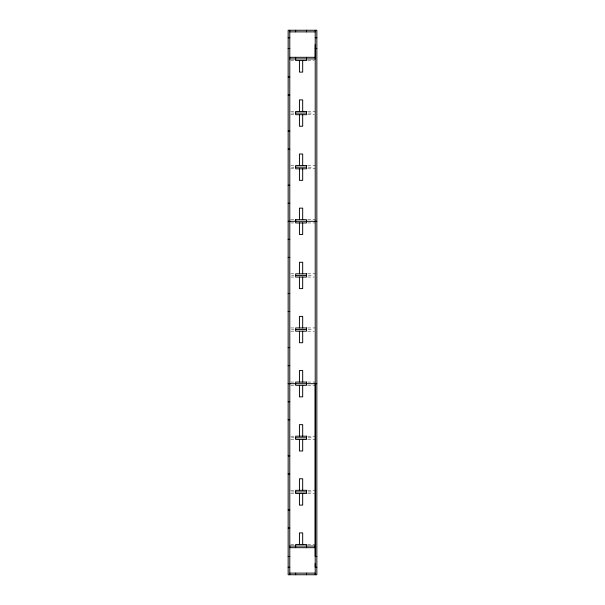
<?xml version="1.0" encoding="UTF-8"?>
<svg xmlns="http://www.w3.org/2000/svg" width="605" height="605" viewBox="0 0 605 605"><rect width="100%" height="100%" fill="white"/><g stroke="black" fill="none" stroke-linecap="round" stroke-linejoin="round"><path stroke-width="0.45" stroke-dasharray="3.02 2.27" d="M290.725 60.56L294.491 60.56M307.68 60.56L314.275 60.56M290.718 111.441L294.491 111.441M307.68 111.441L315.22 111.441M291.459 113.059L293.97 113.059M308.217 113.059L313.473 113.059M290.725 114.685L294.491 114.685M307.68 114.685L314.275 114.685M290.718 165.566L294.491 165.566M307.68 165.566L315.22 165.566M291.459 167.184L293.97 167.184M308.217 167.184L313.473 167.184M290.725 168.81L294.491 168.81M307.68 168.81L315.22 168.81M290.718 219.691L294.491 219.691M307.68 219.691L315.22 219.691M290.725 222.935L294.491 222.935M307.68 222.935L315.22 222.935M290.718 273.815L294.491 273.815M307.68 273.815L315.22 273.815M291.459 275.434L293.97 275.434M308.217 275.434L313.473 275.434M290.725 277.06L295.648 277.06M307.68 277.06L314.275 277.06M290.718 327.94L294.491 327.94M307.68 327.94L315.22 327.94M291.459 329.559L293.97 329.559M308.217 329.559L313.473 329.559M290.725 331.185L295.648 331.185M307.68 331.185L314.275 331.185M290.718 382.065L294.491 382.065M307.68 382.065L315.22 382.065M290.725 385.309L294.491 385.309M307.68 385.309L315.22 385.309M290.718 436.19L294.491 436.19M307.68 436.19L315.22 436.19M291.459 437.816L293.97 437.816M308.217 437.816L313.473 437.816M290.725 439.434L294.491 439.434M307.68 439.434L315.22 439.434M290.718 490.315L294.491 490.315M307.68 490.315L315.22 490.315M291.459 491.941L293.97 491.941M308.217 491.941L313.473 491.941M290.725 493.559L295.648 493.559M307.68 493.559L314.275 493.559M290.718 544.439L294.491 544.439M307.68 544.439L315.22 544.439"/><path stroke-width="0.91" d="M315.22 563.474L315.22 567.263L316.846 567.263M315.22 383.691L315.22 556.441L316.846 556.441L316.846 30.25L288.154 30.25L288.154 574.75L316.846 574.75L316.846 556.441M315.22 58.004L315.22 44.778M289.78 31.876L315.22 31.876M288.154 37.737L289.78 37.737M315.22 37.737L316.846 37.737M288.154 48.559L289.78 48.559M315.22 48.559L316.846 48.559M289.78 57.316L315.22 57.316M289.78 58.935L315.22 58.935M288.154 76.979L289.78 76.979M288.154 95.023L289.78 95.023M295.648 113.059L306.47 113.059M288.154 131.103L289.78 131.103M288.154 149.148L289.78 149.148M295.648 167.184L306.47 167.184M288.154 185.228L289.78 185.228M288.154 203.272L289.78 203.272M295.641 219.691L306.47 219.691L306.47 222.935L295.641 222.935L295.641 219.691L295.648 221.309M288.154 221.309L316.846 221.309M288.154 239.353L289.78 239.353M288.154 257.397L289.78 257.397M295.648 275.434L306.47 275.434M288.154 293.478L289.78 293.478M288.154 311.522L289.78 311.522M295.648 329.559L306.47 329.559M288.154 347.603L289.78 347.603M288.154 365.647L289.78 365.647M288.154 383.691L316.846 383.691M288.154 401.728L289.78 401.728M288.154 419.772L289.78 419.772M295.648 437.816L306.47 437.816M288.154 455.852L289.78 455.852M288.154 473.897L289.78 473.897M295.648 491.941L306.47 491.941M288.154 509.977L289.78 509.977M288.154 528.021L289.78 528.021M289.78 546.065L315.22 546.065M289.78 547.684L315.22 547.684M288.154 556.441L289.78 556.441M288.154 567.263L289.78 567.263M289.78 573.124L315.22 573.124M315.22 30.25L315.22 574.75M306.47 30.25L306.47 31.876M306.47 57.316L306.47 60.56L295.641 60.56L295.648 57.316M306.47 547.684L306.47 544.439L295.641 544.439L295.648 547.684M306.47 573.124L306.47 574.75M302.681 60.56L302.681 72.108L299.43 72.108L299.43 60.56M302.681 111.441L302.681 99.893L299.43 99.893L299.43 111.441M302.681 114.685L302.681 126.233L299.43 126.233L299.43 114.685M302.681 165.566L302.681 154.018L299.43 154.018L299.43 165.566M302.681 168.81L302.681 180.358L299.43 180.358L299.43 168.81M302.681 219.691L302.681 208.143L299.43 208.143L299.43 219.691M302.681 222.935L302.681 234.483L299.43 234.483L299.43 222.935M302.681 273.815L302.681 262.267L299.43 262.267L299.43 273.815M302.681 277.06L302.681 288.608L299.43 288.608L299.43 277.06M302.681 327.94L302.681 316.392L299.43 316.392L299.43 327.94M302.681 331.185L302.681 342.732L299.43 342.732L299.43 331.185M302.681 382.065L302.681 370.517L299.43 370.517L299.43 382.065M302.681 385.309L302.681 396.857L299.43 396.857L299.43 385.309M302.681 436.19L302.681 424.642L299.43 424.642L299.43 436.19M302.681 439.434L302.681 450.982L299.43 450.982L299.43 439.434M302.681 490.315L302.681 478.767L299.43 478.767L299.43 490.315M302.681 493.559L302.681 505.107L299.43 505.107L299.43 493.559M302.681 544.439L302.681 532.892L299.43 532.892L299.43 544.439M295.648 30.25L295.648 31.876M295.648 573.124L295.648 574.75M289.78 30.25L289.78 574.75M306.47 111.441L295.641 111.441L295.641 114.685L306.47 114.685L306.47 111.441M306.47 165.566L295.641 165.566L295.641 168.81L306.47 168.81L306.47 165.566M306.47 273.815L295.641 273.815L295.641 277.06L306.47 277.06L306.47 273.815M306.47 327.94L295.641 327.94L295.641 331.185L306.47 331.185L306.47 327.94M306.47 382.065L295.641 382.065L295.648 385.309L306.47 385.309L306.47 382.065M306.47 436.19L295.641 436.19L295.648 439.434L306.47 439.434L306.47 436.19M306.47 490.315L295.641 490.315L295.648 493.559L306.47 493.559L306.47 490.315"/></g></svg>
